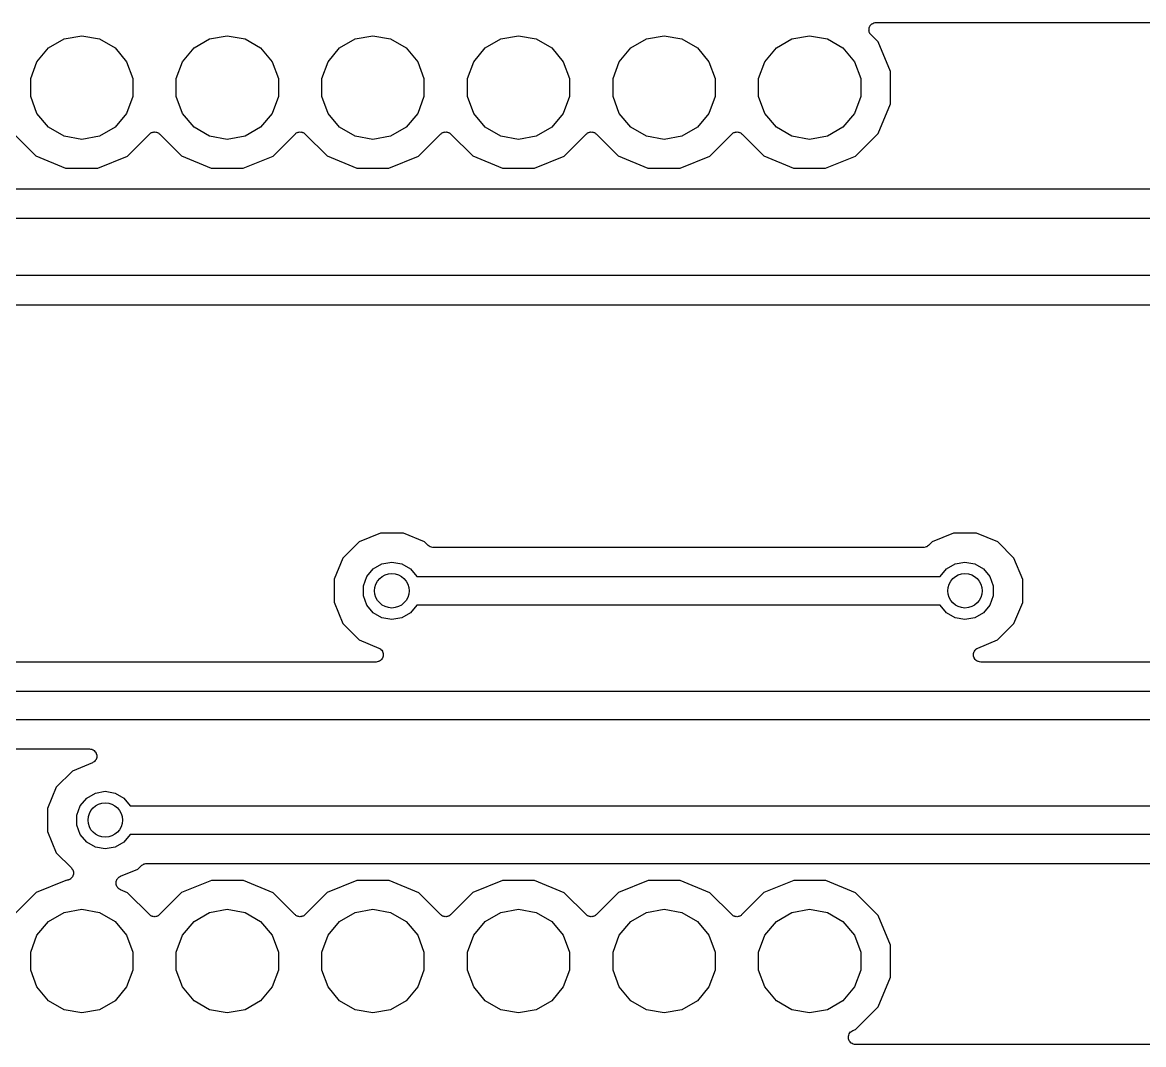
# Model space of a CAD drawing. Extents: x 102 to 201.3, y -111.5 to -93.6.
# Drawn here: x 152.06 to 171.62, y -111.42 to -93.58 of the extents above; entities that cross this region are included whole.
import ezdxf

# ---------------------------------------------------------------- set-up
doc = ezdxf.new("R2010")
doc.units = 0
doc.header["$MEASUREMENT"] = 0
doc.layers.add('BLACK', color=7, linetype='CONTINUOUS')

msp = doc.modelspace()

# ---------------------------------------------------------------- linework, layer by layer
at = {"layer": 'Black'}
for p, q in [((166.826, -93.6879), (166.828, -93.6826)), ((166.826, -93.7045), (166.826, -93.6879)), ((166.828, -93.677), (166.835, -93.662)), ((166.828, -93.6826), (166.828, -93.677)), ((166.835, -93.662), (166.841, -93.6465)), ((166.841, -93.6465), (166.844, -93.6422)), ((166.844, -93.6422), (166.847, -93.6371)), ((166.847, -93.6371), (166.858, -93.6254)), ((166.858, -93.6254), (166.869, -93.6127)), ((166.869, -93.6127), (166.874, -93.6099)), ((166.874, -93.6099), (166.878, -93.6059)), ((166.878, -93.6059), (166.893, -93.5989)), ((166.893, -93.5989), (166.907, -93.5907)), ((166.907, -93.5907), (166.913, -93.5897)), ((166.913, -93.5897), (166.918, -93.5873)), ((166.918, -93.5873), (166.934, -93.5859)), ((166.934, -93.5859), (166.951, -93.583)), ((166.951, -93.583), (200.79, -93.583)), ((152.509, -94.0279), (152.781, -93.871)), ((152.781, -93.871), (153.09, -93.8166)), ((153.09, -93.8166), (153.399, -93.871)), ((153.399, -93.871), (153.671, -94.0279)), ((155.049, -94.0279), (155.321, -93.871)), ((155.321, -93.871), (155.63, -93.8166)), ((155.63, -93.8166), (155.939, -93.871)), ((155.939, -93.871), (156.211, -94.0279)), ((157.589, -94.0279), (157.861, -93.871)), ((157.861, -93.871), (158.17, -93.8166)), ((158.17, -93.8166), (158.479, -93.871)), ((158.479, -93.871), (158.751, -94.0279)), ((160.129, -94.0279), (160.401, -93.871)), ((160.401, -93.871), (160.71, -93.8166)), ((160.71, -93.8166), (161.019, -93.871)), ((161.019, -93.871), (161.291, -94.0279)), ((162.669, -94.0279), (162.941, -93.871)), ((162.941, -93.871), (163.25, -93.8166)), ((163.25, -93.8166), (163.559, -93.871)), ((163.559, -93.871), (163.831, -94.0279)), ((165.209, -94.0279), (165.481, -93.871)), ((165.481, -93.871), (165.79, -93.8166)), ((165.79, -93.8166), (166.099, -93.871)), ((166.099, -93.871), (166.371, -94.0279)), ((166.824, -93.721), (166.826, -93.7045)), ((166.826, -93.7264), (166.824, -93.721)), ((166.826, -93.7321), (166.826, -93.7264)), ((166.831, -93.7476), (166.826, -93.7321)), ((166.836, -93.7636), (166.831, -93.7476)), ((166.839, -93.7682), (166.836, -93.7636)), ((166.841, -93.7735), (166.839, -93.7682)), ((166.851, -93.7862), (166.841, -93.7735)), ((166.861, -93.7997), (166.851, -93.7862)), ((166.984, -93.9235), (166.861, -93.7997)), ((152.308, -94.2683), (152.509, -94.0279)), ((153.671, -94.0279), (153.872, -94.2683)), ((154.848, -94.2683), (155.049, -94.0279)), ((156.211, -94.0279), (156.412, -94.2683)), ((157.388, -94.2683), (157.589, -94.0279)), ((158.751, -94.0279), (158.952, -94.2683)), ((159.928, -94.2683), (160.129, -94.0279)), ((161.291, -94.0279), (161.492, -94.2683)), ((162.468, -94.2683), (162.669, -94.0279)), ((163.831, -94.0279), (164.032, -94.2683)), ((165.008, -94.2683), (165.209, -94.0279)), ((166.371, -94.0279), (166.572, -94.2683)), ((167.198, -94.4412), (166.984, -93.9235)), ((152.2, -94.5631), (152.308, -94.2683)), ((153.872, -94.2683), (153.98, -94.5631)), ((154.74, -94.5631), (154.848, -94.2683)), ((156.412, -94.2683), (156.52, -94.5631)), ((157.28, -94.5631), (157.388, -94.2683)), ((158.952, -94.2683), (159.06, -94.5631)), ((159.82, -94.5631), (159.928, -94.2683)), ((161.492, -94.2683), (161.6, -94.5631)), ((162.36, -94.5631), (162.468, -94.2683)), ((164.032, -94.2683), (164.14, -94.5631)), ((164.9, -94.5631), (165.008, -94.2683)), ((166.572, -94.2683), (166.68, -94.5631)), ((167.198, -95.0013), (167.198, -94.4412)), ((152.2, -94.8769), (152.2, -94.5631)), ((153.98, -94.5631), (153.98, -94.8769)), ((154.74, -94.8769), (154.74, -94.5631)), ((156.52, -94.5631), (156.52, -94.8769)), ((157.28, -94.8769), (157.28, -94.5631)), ((159.06, -94.5631), (159.06, -94.8769)), ((159.82, -94.8769), (159.82, -94.5631)), ((161.6, -94.5631), (161.6, -94.8769)), ((162.36, -94.8769), (162.36, -94.5631)), ((164.14, -94.5631), (164.14, -94.8769)), ((164.9, -94.8769), (164.9, -94.5631)), ((166.68, -94.5631), (166.68, -94.8769)), ((152.308, -95.1717), (152.2, -94.8769)), ((153.98, -94.8769), (153.872, -95.1717)), ((154.848, -95.1717), (154.74, -94.8769)), ((156.52, -94.8769), (156.412, -95.1717)), ((157.388, -95.1717), (157.28, -94.8769)), ((159.06, -94.8769), (158.952, -95.1717)), ((159.928, -95.1717), (159.82, -94.8769)), ((161.6, -94.8769), (161.492, -95.1717)), ((162.468, -95.1717), (162.36, -94.8769)), ((164.14, -94.8769), (164.032, -95.1717)), ((165.008, -95.1717), (164.9, -94.8769)), ((166.68, -94.8769), (166.572, -95.1717)), ((166.983, -95.5186), (167.198, -95.0013)), ((152.509, -95.4121), (152.308, -95.1717)), ((153.872, -95.1717), (153.671, -95.4121)), ((155.049, -95.4121), (154.848, -95.1717)), ((156.412, -95.1717), (156.211, -95.4121)), ((157.589, -95.4121), (157.388, -95.1717)), ((158.952, -95.1717), (158.751, -95.4121)), ((160.129, -95.4121), (159.928, -95.1717)), ((161.492, -95.1717), (161.291, -95.4121)), ((162.669, -95.4121), (162.468, -95.1717)), ((164.032, -95.1717), (163.831, -95.4121)), ((165.209, -95.4121), (165.008, -95.1717)), ((166.572, -95.1717), (166.371, -95.4121)), ((152.781, -95.569), (152.509, -95.4121)), ((153.671, -95.4121), (153.399, -95.569)), ((155.321, -95.569), (155.049, -95.4121)), ((156.211, -95.4121), (155.939, -95.569)), ((157.861, -95.569), (157.589, -95.4121)), ((158.751, -95.4121), (158.479, -95.569)), ((160.401, -95.569), (160.129, -95.4121)), ((161.291, -95.4121), (161.019, -95.569)), ((162.941, -95.569), (162.669, -95.4121)), ((163.831, -95.4121), (163.559, -95.569)), ((165.481, -95.569), (165.209, -95.4121)), ((166.371, -95.4121), (166.099, -95.569)), ((151.91, -95.5311), (152.291, -95.9129)), ((153.09, -95.6234), (152.781, -95.569)), ((153.399, -95.569), (153.09, -95.6234)), ((153.887, -95.9143), (154.271, -95.5309)), ((154.271, -95.5309), (154.28, -95.5246)), ((154.28, -95.5246), (154.288, -95.5167)), ((154.288, -95.5167), (154.298, -95.512)), ((154.298, -95.512), (154.307, -95.5057)), ((154.307, -95.5057), (154.317, -95.5028)), ((154.317, -95.5028), (154.328, -95.4981)), ((154.328, -95.4981), (154.339, -95.4972)), ((154.339, -95.4972), (154.349, -95.4943)), ((154.349, -95.4943), (154.36, -95.4953)), ((154.36, -95.4953), (154.372, -95.4943)), ((154.372, -95.4943), (154.382, -95.4972)), ((154.382, -95.4972), (154.393, -95.4982)), ((154.393, -95.4982), (154.403, -95.5029)), ((154.403, -95.5029), (154.414, -95.5058)), ((154.414, -95.5058), (154.423, -95.5121)), ((154.423, -95.5121), (154.433, -95.5168)), ((154.433, -95.5168), (154.441, -95.5247)), ((154.441, -95.5247), (154.45, -95.5311)), ((154.45, -95.5311), (154.831, -95.9129)), ((155.63, -95.6234), (155.321, -95.569)), ((155.939, -95.569), (155.63, -95.6234)), ((156.427, -95.9143), (156.811, -95.5309)), ((156.811, -95.5309), (156.82, -95.5246)), ((156.82, -95.5246), (156.828, -95.5167)), ((156.828, -95.5167), (156.838, -95.512)), ((156.838, -95.512), (156.847, -95.5057)), ((156.847, -95.5057), (156.857, -95.5028)), ((156.857, -95.5028), (156.868, -95.4981)), ((156.868, -95.4981), (156.879, -95.4972)), ((156.879, -95.4972), (156.889, -95.4943)), ((156.889, -95.4943), (156.9, -95.4953)), ((156.9, -95.4953), (156.912, -95.4943)), ((156.912, -95.4943), (156.922, -95.4972)), ((156.922, -95.4972), (156.933, -95.4982)), ((156.933, -95.4982), (156.943, -95.5029)), ((156.943, -95.5029), (156.954, -95.5058)), ((156.954, -95.5058), (156.963, -95.5121)), ((156.963, -95.5121), (156.973, -95.5168)), ((156.973, -95.5168), (156.981, -95.5247)), ((156.981, -95.5247), (156.99, -95.5311)), ((156.99, -95.5311), (157.371, -95.9129)), ((158.17, -95.6234), (157.861, -95.569)), ((158.479, -95.569), (158.17, -95.6234)), ((158.967, -95.9143), (159.351, -95.5309)), ((159.351, -95.5309), (159.36, -95.5246)), ((159.36, -95.5246), (159.368, -95.5167)), ((159.368, -95.5167), (159.378, -95.512)), ((159.378, -95.512), (159.387, -95.5057)), ((159.387, -95.5057), (159.397, -95.5028)), ((159.397, -95.5028), (159.408, -95.4981)), ((159.408, -95.4981), (159.419, -95.4972)), ((159.419, -95.4972), (159.429, -95.4943)), ((159.429, -95.4943), (159.44, -95.4953)), ((159.44, -95.4953), (159.452, -95.4943)), ((159.452, -95.4943), (159.462, -95.4972)), ((159.462, -95.4972), (159.473, -95.4982)), ((159.473, -95.4982), (159.483, -95.5029)), ((159.483, -95.5029), (159.494, -95.5058)), ((159.494, -95.5058), (159.503, -95.5121)), ((159.503, -95.5121), (159.513, -95.5168)), ((159.513, -95.5168), (159.521, -95.5247)), ((159.521, -95.5247), (159.53, -95.5311)), ((159.53, -95.5311), (159.911, -95.9129)), ((160.71, -95.6234), (160.401, -95.569)), ((161.019, -95.569), (160.71, -95.6234)), ((161.507, -95.9143), (161.891, -95.5309)), ((161.891, -95.5309), (161.9, -95.5246)), ((161.9, -95.5246), (161.908, -95.5167)), ((161.908, -95.5167), (161.918, -95.512)), ((161.918, -95.512), (161.927, -95.5057)), ((161.927, -95.5057), (161.937, -95.5028)), ((161.937, -95.5028), (161.948, -95.4981)), ((161.948, -95.4981), (161.959, -95.4972)), ((161.959, -95.4972), (161.969, -95.4943)), ((161.969, -95.4943), (161.98, -95.4953)), ((161.98, -95.4953), (161.992, -95.4943)), ((161.992, -95.4943), (162.002, -95.4972)), ((162.002, -95.4972), (162.013, -95.4982)), ((162.013, -95.4982), (162.023, -95.5029)), ((162.023, -95.5029), (162.034, -95.5058)), ((162.034, -95.5058), (162.043, -95.5121)), ((162.043, -95.5121), (162.053, -95.5168)), ((162.053, -95.5168), (162.061, -95.5247)), ((162.061, -95.5247), (162.07, -95.5311)), ((162.07, -95.5311), (162.451, -95.9129)), ((163.25, -95.6234), (162.941, -95.569)), ((163.559, -95.569), (163.25, -95.6234)), ((164.047, -95.9143), (164.431, -95.5309)), ((164.431, -95.5309), (164.44, -95.5246)), ((164.44, -95.5246), (164.448, -95.5167)), ((164.448, -95.5167), (164.458, -95.512)), ((164.458, -95.512), (164.467, -95.5057)), ((164.467, -95.5057), (164.477, -95.5028)), ((164.477, -95.5028), (164.488, -95.4981)), ((164.488, -95.4981), (164.499, -95.4972)), ((164.499, -95.4972), (164.509, -95.4943)), ((164.509, -95.4943), (164.52, -95.4953)), ((164.52, -95.4953), (164.532, -95.4943)), ((164.532, -95.4943), (164.542, -95.4972)), ((164.542, -95.4972), (164.553, -95.4982)), ((164.553, -95.4982), (164.563, -95.5029)), ((164.563, -95.5029), (164.574, -95.5058)), ((164.574, -95.5058), (164.583, -95.5121)), ((164.583, -95.5121), (164.593, -95.5168)), ((164.593, -95.5168), (164.601, -95.5247)), ((164.601, -95.5247), (164.61, -95.5311)), ((164.61, -95.5311), (164.991, -95.9129)), ((165.79, -95.6234), (165.481, -95.569)), ((166.099, -95.569), (165.79, -95.6234)), ((166.587, -95.9143), (166.983, -95.5186)), ((152.291, -95.9129), (152.809, -96.1278)), ((153.369, -96.1282), (153.887, -95.9143)), ((154.831, -95.9129), (155.349, -96.1278)), ((155.909, -96.1282), (156.427, -95.9143)), ((157.371, -95.9129), (157.889, -96.1278)), ((158.449, -96.1282), (158.967, -95.9143)), ((159.911, -95.9129), (160.429, -96.1278)), ((160.989, -96.1282), (161.507, -95.9143)), ((162.451, -95.9129), (162.969, -96.1278)), ((163.529, -96.1282), (164.047, -95.9143)), ((164.991, -95.9129), (165.509, -96.1278)), ((166.069, -96.1282), (166.587, -95.9143)), ((152.809, -96.1278), (153.369, -96.1282)), ((155.349, -96.1278), (155.909, -96.1282)), ((157.889, -96.1278), (158.449, -96.1282)), ((160.429, -96.1278), (160.989, -96.1282)), ((162.969, -96.1278), (163.529, -96.1282)), ((165.509, -96.1278), (166.069, -96.1282)), ((183.487, -96.492), (146.635, -96.492)), ((146.207, -97), (183.5, -97)), ((183.293, -98), (146, -98)), ((147.577, -98.508), (183.03, -98.508)), ((158.3, -102.492), (157.93, -102.645)), ((158.701, -102.492), (158.3, -102.492)), ((159.072, -102.646), (158.701, -102.492)), ((168.3, -102.492), (167.93, -102.645)), ((168.701, -102.492), (168.3, -102.492)), ((169.072, -102.646), (168.701, -102.492)), ((157.93, -102.645), (157.646, -102.928)), ((159.13, -102.705), (159.072, -102.646)), ((167.93, -102.645), (167.87, -102.705)), ((169.355, -102.93), (169.072, -102.646)), ((159.135, -102.708), (159.13, -102.705)), ((159.139, -102.712), (159.135, -102.708)), ((159.153, -102.721), (159.139, -102.712)), ((159.167, -102.73), (159.153, -102.721)), ((159.172, -102.732), (159.167, -102.73)), ((159.177, -102.734), (159.172, -102.732)), ((159.193, -102.737), (159.177, -102.734)), ((159.209, -102.742), (159.193, -102.737)), ((159.215, -102.741), (159.209, -102.742)), ((159.22, -102.742), (159.215, -102.741)), ((167.78, -102.742), (159.22, -102.742)), ((167.785, -102.741), (167.78, -102.742)), ((167.791, -102.742), (167.785, -102.741)), ((167.807, -102.737), (167.791, -102.742)), ((167.823, -102.734), (167.807, -102.737)), ((167.828, -102.732), (167.823, -102.734)), ((167.834, -102.73), (167.828, -102.732)), ((167.847, -102.721), (167.834, -102.73)), ((167.862, -102.712), (167.847, -102.721)), ((167.865, -102.708), (167.862, -102.712)), ((167.87, -102.705), (167.865, -102.708)), ((157.646, -102.928), (157.492, -103.299)), ((158.177, -103.116), (158.328, -103.028)), ((158.328, -103.028), (158.5, -102.998)), ((158.5, -102.998), (158.672, -103.028)), ((158.672, -103.028), (158.823, -103.116)), ((168.177, -103.116), (168.328, -103.028)), ((168.328, -103.028), (168.5, -102.998)), ((168.5, -102.998), (168.672, -103.028)), ((168.672, -103.028), (168.823, -103.116)), ((169.508, -103.3), (169.355, -102.93)), ((158.006, -103.413), (158.065, -103.249)), ((158.065, -103.249), (158.177, -103.116)), ((158.823, -103.116), (158.935, -103.249)), ((158.935, -103.249), (158.935, -103.25)), ((158.935, -103.25), (168.065, -103.25)), ((168.065, -103.249), (168.177, -103.116)), ((168.065, -103.25), (168.065, -103.249)), ((168.823, -103.116), (168.935, -103.249)), ((168.935, -103.249), (168.994, -103.413)), ((157.492, -103.299), (157.492, -103.7)), ((158.006, -103.587), (158.006, -103.413)), ((168.994, -103.413), (168.994, -103.587)), ((169.508, -103.701), (169.508, -103.3)), ((158.065, -103.751), (158.006, -103.587)), ((168.994, -103.587), (168.935, -103.751)), ((157.492, -103.7), (157.645, -104.07)), ((158.177, -103.884), (158.065, -103.751)), ((158.935, -103.751), (158.823, -103.884)), ((168.065, -103.75), (158.935, -103.75)), ((158.935, -103.75), (158.935, -103.751)), ((168.065, -103.751), (168.065, -103.75)), ((168.177, -103.884), (168.065, -103.751)), ((168.935, -103.751), (168.823, -103.884)), ((169.354, -104.072), (169.508, -103.701)), ((158.328, -103.972), (158.177, -103.884)), ((158.5, -104.002), (158.328, -103.972)), ((158.672, -103.972), (158.5, -104.002)), ((158.823, -103.884), (158.672, -103.972)), ((168.328, -103.972), (168.177, -103.884)), ((168.5, -104.002), (168.328, -103.972)), ((168.672, -103.972), (168.5, -104.002)), ((168.823, -103.884), (168.672, -103.972)), ((157.645, -104.07), (157.928, -104.354)), ((169.07, -104.355), (169.354, -104.072)), ((157.928, -104.354), (158.274, -104.498)), ((168.725, -104.498), (169.07, -104.355)), ((158.274, -104.498), (158.29, -104.508)), ((158.29, -104.508), (158.307, -104.518)), ((158.307, -104.518), (158.309, -104.52)), ((158.309, -104.52), (158.311, -104.521)), ((158.311, -104.521), (158.323, -104.537)), ((158.323, -104.537), (158.336, -104.551)), ((158.336, -104.551), (158.337, -104.554)), ((158.337, -104.554), (158.338, -104.556)), ((158.338, -104.556), (158.344, -104.575)), ((158.35, -104.643), (158.342, -104.66)), ((158.344, -104.575), (158.351, -104.593)), ((158.351, -104.637), (158.35, -104.64)), ((158.35, -104.64), (158.35, -104.643)), ((158.351, -104.593), (158.351, -104.596)), ((158.351, -104.596), (158.351, -104.599)), ((158.351, -104.599), (158.351, -104.618)), ((158.351, -104.618), (158.351, -104.637)), ((168.648, -104.598), (168.649, -104.596)), ((168.649, -104.618), (168.648, -104.598)), ((168.649, -104.593), (168.655, -104.575)), ((168.649, -104.596), (168.649, -104.593)), ((168.649, -104.637), (168.649, -104.618)), ((168.65, -104.64), (168.649, -104.637)), ((168.65, -104.642), (168.65, -104.64)), ((168.657, -104.66), (168.65, -104.642)), ((168.655, -104.575), (168.661, -104.556)), ((168.661, -104.556), (168.663, -104.554)), ((168.663, -104.554), (168.664, -104.551)), ((168.664, -104.551), (168.676, -104.537)), ((168.676, -104.537), (168.688, -104.521)), ((168.688, -104.521), (168.69, -104.52)), ((168.69, -104.52), (168.692, -104.518)), ((168.692, -104.518), (168.709, -104.508)), ((168.709, -104.508), (168.725, -104.498)), ((158.226, -104.742), (149.22, -104.742)), ((158.245, -104.739), (158.226, -104.742)), ((158.264, -104.736), (158.245, -104.739)), ((158.266, -104.735), (158.264, -104.736)), ((158.269, -104.734), (158.266, -104.735)), ((158.286, -104.725), (158.269, -104.734)), ((158.303, -104.716), (158.286, -104.725)), ((158.305, -104.714), (158.303, -104.716)), ((158.307, -104.712), (158.305, -104.714)), ((158.32, -104.698), (158.307, -104.712)), ((158.333, -104.683), (158.32, -104.698)), ((158.334, -104.681), (158.333, -104.683)), ((158.336, -104.678), (158.334, -104.681)), ((158.342, -104.66), (158.336, -104.678)), ((168.664, -104.678), (168.657, -104.66)), ((168.665, -104.681), (168.664, -104.678)), ((168.666, -104.683), (168.665, -104.681)), ((168.68, -104.697), (168.666, -104.683)), ((168.692, -104.712), (168.68, -104.697)), ((168.694, -104.714), (168.692, -104.712)), ((168.696, -104.716), (168.694, -104.714)), ((168.713, -104.725), (168.696, -104.716)), ((168.73, -104.734), (168.713, -104.725)), ((168.733, -104.735), (168.73, -104.734)), ((168.735, -104.736), (168.733, -104.735)), ((168.755, -104.739), (168.735, -104.736)), ((168.774, -104.742), (168.755, -104.739)), ((184.78, -104.742), (168.774, -104.742)), ((148.935, -105.25), (185.065, -105.25)), ((185.065, -105.75), (148.935, -105.75)), ((149.22, -106.258), (153.226, -106.258)), ((153.226, -106.258), (153.245, -106.261)), ((153.245, -106.261), (153.265, -106.264)), ((153.265, -106.264), (153.267, -106.265)), ((153.267, -106.265), (153.27, -106.266)), ((153.27, -106.266), (153.287, -106.275)), ((153.287, -106.275), (153.304, -106.284)), ((153.304, -106.284), (153.306, -106.286)), ((153.306, -106.286), (153.308, -106.288)), ((153.308, -106.288), (153.32, -106.303)), ((153.32, -106.303), (153.334, -106.317)), ((153.334, -106.317), (153.335, -106.319)), ((153.335, -106.319), (153.336, -106.322)), ((153.336, -106.322), (153.343, -106.34)), ((153.343, -106.34), (153.35, -106.358)), ((153.351, -106.407), (153.345, -106.425)), ((153.35, -106.358), (153.35, -106.36)), ((153.35, -106.36), (153.351, -106.363)), ((153.351, -106.363), (153.351, -106.382)), ((153.351, -106.382), (153.352, -106.402)), ((153.352, -106.402), (153.351, -106.404)), ((153.351, -106.404), (153.351, -106.407)), ((153.275, -106.502), (152.93, -106.645)), ((153.291, -106.492), (153.275, -106.502)), ((153.308, -106.482), (153.291, -106.492)), ((153.31, -106.48), (153.308, -106.482)), ((153.312, -106.479), (153.31, -106.48)), ((153.324, -106.463), (153.312, -106.479)), ((153.336, -106.448), (153.324, -106.463)), ((153.337, -106.446), (153.336, -106.448)), ((153.339, -106.444), (153.337, -106.446)), ((153.345, -106.425), (153.339, -106.444)), ((152.93, -106.645), (152.646, -106.928)), ((152.646, -106.928), (152.492, -107.299)), ((153.065, -107.249), (153.177, -107.116)), ((153.177, -107.116), (153.328, -107.028)), ((153.328, -107.028), (153.5, -106.998)), ((153.5, -106.998), (153.672, -107.028)), ((153.672, -107.028), (153.823, -107.116)), ((153.823, -107.116), (153.935, -107.249)), ((152.492, -107.299), (152.492, -107.7)), ((153.006, -107.413), (153.065, -107.249)), ((153.935, -107.249), (153.935, -107.25)), ((153.935, -107.25), (185.065, -107.25)), ((153.006, -107.587), (153.006, -107.413)), ((152.492, -107.7), (152.645, -108.07)), ((153.065, -107.751), (153.006, -107.587)), ((153.177, -107.884), (153.065, -107.751)), ((153.935, -107.751), (153.823, -107.884)), ((185.065, -107.75), (153.935, -107.75)), ((153.935, -107.75), (153.935, -107.751)), ((153.328, -107.972), (153.177, -107.884)), ((153.5, -108.002), (153.328, -107.972)), ((153.672, -107.972), (153.5, -108.002)), ((153.823, -107.884), (153.672, -107.972)), ((152.645, -108.07), (152.909, -108.335)), ((152.909, -108.335), (152.919, -108.349)), ((152.919, -108.349), (152.929, -108.361)), ((152.929, -108.361), (152.931, -108.367)), ((153.765, -108.481), (154.07, -108.355)), ((154.07, -108.355), (154.13, -108.295)), ((154.13, -108.295), (154.135, -108.292)), ((154.135, -108.292), (154.138, -108.288)), ((154.138, -108.288), (154.153, -108.279)), ((154.153, -108.279), (154.166, -108.27)), ((154.166, -108.27), (154.172, -108.268)), ((154.172, -108.268), (154.177, -108.266)), ((154.177, -108.266), (154.193, -108.263)), ((154.193, -108.263), (154.209, -108.258)), ((154.209, -108.258), (154.215, -108.259)), ((154.215, -108.259), (154.22, -108.258)), ((154.22, -108.258), (184.78, -108.258)), ((152.811, -108.552), (152.293, -108.766)), ((152.819, -108.552), (152.811, -108.552)), ((152.836, -108.549), (152.819, -108.552)), ((152.852, -108.547), (152.836, -108.549)), ((152.857, -108.545), (152.852, -108.547)), ((152.863, -108.544), (152.857, -108.545)), ((152.877, -108.536), (152.863, -108.544)), ((152.892, -108.529), (152.877, -108.536)), ((152.896, -108.525), (152.892, -108.529)), ((152.901, -108.522), (152.896, -108.525)), ((152.912, -108.509), (152.901, -108.522)), ((152.923, -108.498), (152.912, -108.509)), ((152.926, -108.493), (152.923, -108.498)), ((152.929, -108.488), (152.926, -108.493)), ((152.935, -108.473), (152.929, -108.488)), ((152.931, -108.367), (152.935, -108.371)), ((152.935, -108.371), (152.939, -108.387)), ((152.942, -108.458), (152.935, -108.473)), ((152.939, -108.387), (152.945, -108.403)), ((152.943, -108.452), (152.942, -108.458)), ((152.944, -108.447), (152.943, -108.452)), ((152.946, -108.414), (152.944, -108.43)), ((152.944, -108.43), (152.944, -108.447)), ((152.945, -108.403), (152.945, -108.408)), ((152.945, -108.408), (152.946, -108.414)), ((153.69, -108.571), (153.696, -108.556)), ((153.696, -108.556), (153.701, -108.54)), ((153.701, -108.54), (153.705, -108.535)), ((153.705, -108.535), (153.707, -108.53)), ((153.707, -108.53), (153.718, -108.518)), ((153.718, -108.518), (153.728, -108.505)), ((153.728, -108.505), (153.733, -108.502)), ((153.733, -108.502), (153.737, -108.498)), ((153.737, -108.498), (153.751, -108.49)), ((153.751, -108.49), (153.765, -108.481)), ((155.351, -108.552), (154.833, -108.766)), ((155.911, -108.552), (155.351, -108.552)), ((156.429, -108.767), (155.911, -108.552)), ((157.891, -108.552), (157.373, -108.766)), ((158.451, -108.552), (157.891, -108.552)), ((158.969, -108.767), (158.451, -108.552)), ((160.431, -108.552), (159.913, -108.766)), ((160.991, -108.552), (160.431, -108.552)), ((161.509, -108.767), (160.991, -108.552)), ((162.971, -108.552), (162.453, -108.766)), ((163.531, -108.552), (162.971, -108.552)), ((164.049, -108.767), (163.531, -108.552)), ((165.511, -108.552), (164.993, -108.766)), ((166.071, -108.552), (165.511, -108.552)), ((166.589, -108.767), (166.071, -108.552)), ((153.688, -108.582), (153.69, -108.576)), ((153.689, -108.598), (153.688, -108.582)), ((153.688, -108.615), (153.689, -108.598)), ((153.689, -108.62), (153.688, -108.615)), ((153.69, -108.626), (153.689, -108.62)), ((153.69, -108.576), (153.69, -108.571)), ((153.696, -108.641), (153.69, -108.626)), ((153.701, -108.657), (153.696, -108.641)), ((153.704, -108.661), (153.701, -108.657)), ((153.707, -108.667), (153.704, -108.661)), ((153.718, -108.679), (153.707, -108.667)), ((153.728, -108.692), (153.718, -108.679)), ((153.733, -108.695), (153.728, -108.692)), ((153.736, -108.699), (153.733, -108.695)), ((153.751, -108.707), (153.736, -108.699)), ((153.765, -108.716), (153.751, -108.707)), ((153.889, -108.767), (153.765, -108.716)), ((152.293, -108.766), (151.909, -109.149)), ((154.27, -109.149), (153.889, -108.767)), ((154.833, -108.766), (154.449, -109.149)), ((156.81, -109.149), (156.429, -108.767)), ((157.373, -108.766), (156.989, -109.149)), ((159.35, -109.149), (158.969, -108.767)), ((159.913, -108.766), (159.529, -109.149)), ((161.89, -109.149), (161.509, -108.767)), ((162.453, -108.766), (162.069, -109.149)), ((164.43, -109.149), (164.049, -108.767)), ((164.993, -108.766), (164.609, -109.149)), ((166.984, -109.163), (166.589, -108.767)), ((152.509, -109.268), (152.781, -109.111)), ((152.781, -109.111), (153.09, -109.057)), ((153.09, -109.057), (153.399, -109.111)), ((153.399, -109.111), (153.671, -109.268)), ((155.049, -109.268), (155.321, -109.111)), ((155.321, -109.111), (155.63, -109.057)), ((155.63, -109.057), (155.939, -109.111)), ((155.939, -109.111), (156.211, -109.268)), ((157.589, -109.268), (157.861, -109.111)), ((157.861, -109.111), (158.17, -109.057)), ((158.17, -109.057), (158.479, -109.111)), ((158.479, -109.111), (158.751, -109.268)), ((160.129, -109.268), (160.401, -109.111)), ((160.401, -109.111), (160.71, -109.057)), ((160.71, -109.057), (161.019, -109.111)), ((161.019, -109.111), (161.291, -109.268)), ((162.669, -109.268), (162.941, -109.111)), ((162.941, -109.111), (163.25, -109.057)), ((163.25, -109.057), (163.559, -109.111)), ((163.559, -109.111), (163.831, -109.268)), ((165.209, -109.268), (165.481, -109.111)), ((165.481, -109.111), (165.79, -109.057)), ((165.79, -109.057), (166.099, -109.111)), ((166.099, -109.111), (166.371, -109.268)), ((152.308, -109.508), (152.509, -109.268)), ((153.671, -109.268), (153.872, -109.508)), ((154.279, -109.155), (154.27, -109.149)), ((154.287, -109.163), (154.279, -109.155)), ((154.297, -109.168), (154.287, -109.163)), ((154.306, -109.174), (154.297, -109.168)), ((154.317, -109.177), (154.306, -109.174)), ((154.327, -109.182), (154.317, -109.177)), ((154.338, -109.183), (154.327, -109.182)), ((154.348, -109.186), (154.338, -109.183)), ((154.36, -109.185), (154.348, -109.186)), ((154.371, -109.186), (154.36, -109.185)), ((154.381, -109.183), (154.371, -109.186)), ((154.392, -109.182), (154.381, -109.183)), ((154.403, -109.177), (154.392, -109.182)), ((154.413, -109.174), (154.403, -109.177)), ((154.422, -109.168), (154.413, -109.174)), ((154.432, -109.163), (154.422, -109.168)), ((154.44, -109.155), (154.432, -109.163)), ((154.449, -109.149), (154.44, -109.155)), ((154.848, -109.508), (155.049, -109.268)), ((156.211, -109.268), (156.412, -109.508)), ((156.819, -109.155), (156.81, -109.149)), ((156.827, -109.163), (156.819, -109.155)), ((156.837, -109.168), (156.827, -109.163)), ((156.846, -109.174), (156.837, -109.168)), ((156.857, -109.177), (156.846, -109.174)), ((156.867, -109.182), (156.857, -109.177)), ((156.878, -109.183), (156.867, -109.182)), ((156.888, -109.186), (156.878, -109.183)), ((156.9, -109.185), (156.888, -109.186)), ((156.911, -109.186), (156.9, -109.185)), ((156.921, -109.183), (156.911, -109.186)), ((156.932, -109.182), (156.921, -109.183)), ((156.943, -109.177), (156.932, -109.182)), ((156.953, -109.174), (156.943, -109.177)), ((156.962, -109.168), (156.953, -109.174)), ((156.972, -109.163), (156.962, -109.168)), ((156.98, -109.155), (156.972, -109.163)), ((156.989, -109.149), (156.98, -109.155)), ((157.388, -109.508), (157.589, -109.268)), ((158.751, -109.268), (158.952, -109.508)), ((159.359, -109.155), (159.35, -109.149)), ((159.367, -109.163), (159.359, -109.155)), ((159.377, -109.168), (159.367, -109.163)), ((159.386, -109.174), (159.377, -109.168)), ((159.397, -109.177), (159.386, -109.174)), ((159.407, -109.182), (159.397, -109.177)), ((159.418, -109.183), (159.407, -109.182)), ((159.428, -109.186), (159.418, -109.183)), ((159.44, -109.185), (159.428, -109.186)), ((159.451, -109.186), (159.44, -109.185)), ((159.461, -109.183), (159.451, -109.186)), ((159.472, -109.182), (159.461, -109.183)), ((159.483, -109.177), (159.472, -109.182)), ((159.493, -109.174), (159.483, -109.177)), ((159.502, -109.168), (159.493, -109.174)), ((159.512, -109.163), (159.502, -109.168)), ((159.52, -109.155), (159.512, -109.163)), ((159.529, -109.149), (159.52, -109.155)), ((159.928, -109.508), (160.129, -109.268)), ((161.291, -109.268), (161.492, -109.508)), ((161.899, -109.155), (161.89, -109.149)), ((161.907, -109.163), (161.899, -109.155)), ((161.917, -109.168), (161.907, -109.163)), ((161.926, -109.174), (161.917, -109.168)), ((161.937, -109.177), (161.926, -109.174)), ((161.947, -109.182), (161.937, -109.177)), ((161.958, -109.183), (161.947, -109.182)), ((161.968, -109.186), (161.958, -109.183)), ((161.98, -109.185), (161.968, -109.186)), ((161.991, -109.186), (161.98, -109.185)), ((162.001, -109.183), (161.991, -109.186)), ((162.012, -109.182), (162.001, -109.183)), ((162.023, -109.177), (162.012, -109.182)), ((162.033, -109.174), (162.023, -109.177)), ((162.042, -109.168), (162.033, -109.174)), ((162.052, -109.163), (162.042, -109.168)), ((162.06, -109.155), (162.052, -109.163)), ((162.069, -109.149), (162.06, -109.155)), ((162.468, -109.508), (162.669, -109.268)), ((163.831, -109.268), (164.032, -109.508)), ((164.439, -109.155), (164.43, -109.149)), ((164.447, -109.163), (164.439, -109.155)), ((164.457, -109.168), (164.447, -109.163)), ((164.466, -109.174), (164.457, -109.168)), ((164.477, -109.177), (164.466, -109.174)), ((164.487, -109.182), (164.477, -109.177)), ((164.498, -109.183), (164.487, -109.182)), ((164.508, -109.186), (164.498, -109.183)), ((164.52, -109.185), (164.508, -109.186)), ((164.531, -109.186), (164.52, -109.185)), ((164.541, -109.183), (164.531, -109.186)), ((164.552, -109.182), (164.541, -109.183)), ((164.563, -109.177), (164.552, -109.182)), ((164.573, -109.174), (164.563, -109.177)), ((164.582, -109.168), (164.573, -109.174)), ((164.592, -109.163), (164.582, -109.168)), ((164.6, -109.155), (164.592, -109.163)), ((164.609, -109.149), (164.6, -109.155)), ((165.008, -109.508), (165.209, -109.268)), ((166.371, -109.268), (166.572, -109.508)), ((167.198, -109.681), (166.984, -109.163)), ((152.2, -109.803), (152.308, -109.508)), ((153.872, -109.508), (153.98, -109.803)), ((154.74, -109.803), (154.848, -109.508)), ((156.412, -109.508), (156.52, -109.803)), ((157.28, -109.803), (157.388, -109.508)), ((158.952, -109.508), (159.06, -109.803)), ((159.82, -109.803), (159.928, -109.508)), ((161.492, -109.508), (161.6, -109.803)), ((162.36, -109.803), (162.468, -109.508)), ((164.032, -109.508), (164.14, -109.803)), ((164.9, -109.803), (165.008, -109.508)), ((166.572, -109.508), (166.68, -109.803)), ((167.198, -110.241), (167.198, -109.681)), ((152.2, -110.117), (152.2, -109.803)), ((153.98, -109.803), (153.98, -110.117)), ((154.74, -110.117), (154.74, -109.803)), ((156.52, -109.803), (156.52, -110.117)), ((157.28, -110.117), (157.28, -109.803)), ((159.06, -109.803), (159.06, -110.117)), ((159.82, -110.117), (159.82, -109.803)), ((161.6, -109.803), (161.6, -110.117)), ((162.36, -110.117), (162.36, -109.803)), ((164.14, -109.803), (164.14, -110.117)), ((164.9, -110.117), (164.9, -109.803)), ((166.68, -109.803), (166.68, -110.117)), ((152.308, -110.412), (152.2, -110.117)), ((153.98, -110.117), (153.872, -110.412)), ((154.848, -110.412), (154.74, -110.117)), ((156.52, -110.117), (156.412, -110.412)), ((157.388, -110.412), (157.28, -110.117)), ((159.06, -110.117), (158.952, -110.412)), ((159.928, -110.412), (159.82, -110.117)), ((161.6, -110.117), (161.492, -110.412)), ((162.468, -110.412), (162.36, -110.117)), ((164.14, -110.117), (164.032, -110.412)), ((165.008, -110.412), (164.9, -110.117)), ((166.68, -110.117), (166.572, -110.412)), ((166.983, -110.759), (167.198, -110.241)), ((152.509, -110.652), (152.308, -110.412)), ((153.872, -110.412), (153.671, -110.652)), ((155.049, -110.652), (154.848, -110.412)), ((156.412, -110.412), (156.211, -110.652)), ((157.589, -110.652), (157.388, -110.412)), ((158.952, -110.412), (158.751, -110.652)), ((160.129, -110.652), (159.928, -110.412)), ((161.492, -110.412), (161.291, -110.652)), ((162.669, -110.652), (162.468, -110.412)), ((164.032, -110.412), (163.831, -110.652)), ((165.209, -110.652), (165.008, -110.412)), ((166.572, -110.412), (166.371, -110.652)), ((152.781, -110.809), (152.509, -110.652)), ((153.671, -110.652), (153.399, -110.809)), ((155.321, -110.809), (155.049, -110.652)), ((156.211, -110.652), (155.939, -110.809)), ((157.861, -110.809), (157.589, -110.652)), ((158.751, -110.652), (158.479, -110.809)), ((160.401, -110.809), (160.129, -110.652)), ((161.291, -110.652), (161.019, -110.809)), ((162.941, -110.809), (162.669, -110.652)), ((163.831, -110.652), (163.559, -110.809)), ((165.481, -110.809), (165.209, -110.652)), ((166.371, -110.652), (166.099, -110.809)), ((153.09, -110.863), (152.781, -110.809)), ((153.399, -110.809), (153.09, -110.863)), ((155.63, -110.863), (155.321, -110.809)), ((155.939, -110.809), (155.63, -110.863)), ((158.17, -110.863), (157.861, -110.809)), ((158.479, -110.809), (158.17, -110.863)), ((160.71, -110.863), (160.401, -110.809)), ((161.019, -110.809), (160.71, -110.863)), ((163.25, -110.863), (162.941, -110.809)), ((163.559, -110.809), (163.25, -110.863)), ((165.79, -110.863), (165.481, -110.809)), ((166.099, -110.809), (165.79, -110.863)), ((166.587, -111.154), (166.983, -110.759)), ((166.465, -111.273), (166.466, -111.271)), ((166.466, -111.293), (166.465, -111.273)), ((166.466, -111.268), (166.472, -111.25)), ((166.466, -111.271), (166.466, -111.268)), ((166.466, -111.312), (166.466, -111.293)), ((166.472, -111.25), (166.478, -111.231)), ((166.478, -111.231), (166.48, -111.229)), ((166.48, -111.229), (166.481, -111.227)), ((166.481, -111.227), (166.493, -111.212)), ((166.493, -111.212), (166.505, -111.196)), ((166.505, -111.196), (166.507, -111.195)), ((166.507, -111.195), (166.509, -111.193)), ((166.509, -111.193), (166.526, -111.183)), ((166.526, -111.183), (166.542, -111.173)), ((166.542, -111.173), (166.587, -111.154)), ((166.467, -111.315), (166.466, -111.312)), ((166.467, -111.317), (166.467, -111.315)), ((166.474, -111.335), (166.467, -111.317)), ((166.481, -111.353), (166.474, -111.335)), ((166.483, -111.356), (166.481, -111.353)), ((166.484, -111.358), (166.483, -111.356)), ((166.497, -111.372), (166.484, -111.358)), ((166.509, -111.387), (166.497, -111.372)), ((166.512, -111.389), (166.509, -111.387)), ((166.513, -111.391), (166.512, -111.389)), ((166.531, -111.4), (166.513, -111.391)), ((166.547, -111.409), (166.531, -111.4)), ((166.55, -111.41), (166.547, -111.409)), ((166.552, -111.411), (166.55, -111.41)), ((166.572, -111.414), (166.552, -111.411)), ((166.591, -111.417), (166.572, -111.414)), ((200.79, -111.417), (166.591, -111.417))]:
    msp.add_line(p, q, dxfattribs=at)
for centre in [(158.5, -103.5), (168.5, -103.5), (153.5, -107.5)]:
    msp.add_circle(centre, 0.3, dxfattribs=at)

doc.saveas('drawing.dxf')
